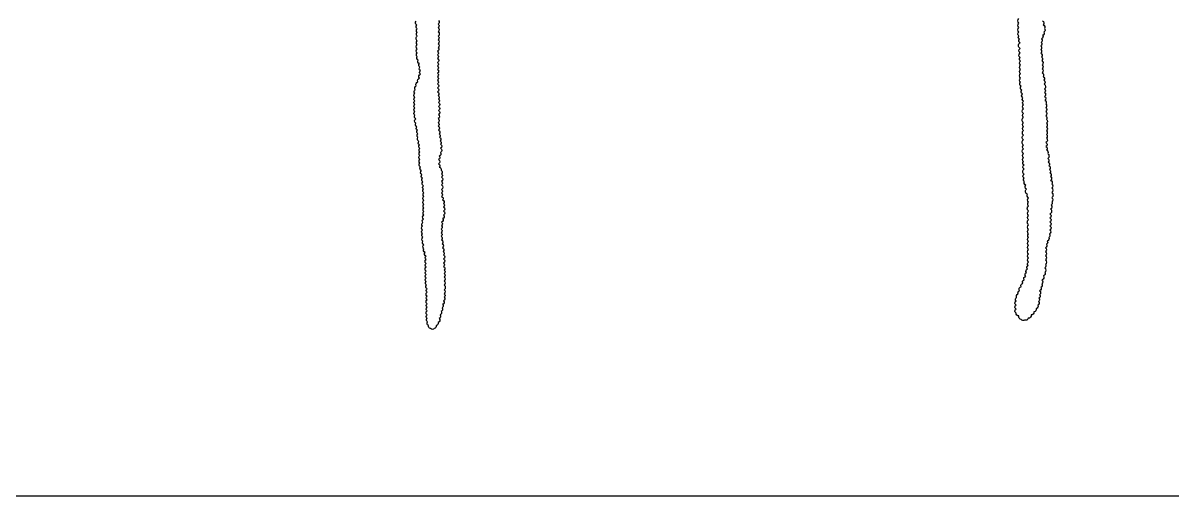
# Model space of a CAD drawing. Extents: x 1155 to 1768, y 184 to 461.
# Drawn here: x 1565.39 to 1573.9, y 184.27 to 187.77 of the extents above; entities that cross this region are included whole.
import ezdxf

# ---------------------------------------------------------------- set-up
doc = ezdxf.new("R2010")
doc.units = 0
doc.header["$LTSCALE"] = 0.125
doc.layers.add('pp-com', color=7, linetype='Continuous')
doc.layers.add('图框图签', color=7, linetype='Continuous')

# ---------------------------------------------------------------- blocks, each defined once
blk = doc.blocks.new('A$C33AC59A4')
for points in [[(0.14524, 0.10507, -0.520567), (0.14495, 0.10303, -0.520567), (0.14495, 0.10303, -0.520567), (0.14495, 0.10097, -0.520567), (0.14495, 0.10097, -0.520567), (0.14495, 0.09863, -0.520567), (0.14495, 0.09863, -0.520567), (0.14495, 0.096, -0.520567), (0.14495, 0.096, -0.520567), (0.14495, 0.09396, -0.520567), (0.14495, 0.09396, -0.520567), (0.14495, 0.0916, -0.520567), (0.14495, 0.0916, -0.520567), (0.14495, 0.08926, -0.520567), (0.14495, 0.08926, -0.520567), (0.14466, 0.08722, -0.520567), (0.14466, 0.08722, -0.520567), (0.14466, 0.08516, -0.520567), (0.14466, 0.08516, -0.520567), (0.14466, 0.08312, -0.520567), (0.14466, 0.08312, -0.520567), (0.14466, 0.08078, -0.520567), (0.14466, 0.08078, -0.520567), (0.14466, 0.07872, -0.520567), (0.14466, 0.07872, -0.520567), (0.14466, 0.07668, -0.520567), (0.14466, 0.07668, -0.520567), (0.14466, 0.07449, -0.520567), (0.14466, 0.07449, -0.520567), (0.14466, 0.07245, -0.520567), (0.14466, 0.07245, -0.520567), (0.14466, 0.07039, -0.520567), (0.14466, 0.07039, -0.520567), (0.14466, 0.06835, -0.520567), (0.14466, 0.06835, -0.520567), (0.14466, 0.06601, -0.520567), (0.14466, 0.06601, -0.520567), (0.14466, 0.06365, -0.520567), (0.14466, 0.06365, -0.520567), (0.14495, 0.06161, -0.520567), (0.14495, 0.06161, -0.520567), (0.14524, 0.05957, -0.520567), (0.14524, 0.05957, -0.520567), (0.14524, 0.05751, -0.520567), (0.14524, 0.05751, -0.520567), (0.14524, 0.05517, -0.520567), (0.14524, 0.05517, -0.520567), (0.14524, 0.05283, -0.520567), (0.14524, 0.05283, -0.520567), (0.14524, 0.05048, -0.520567), (0.14524, 0.05048, -0.520567), (0.14495, 0.04814, -0.520567), (0.14495, 0.04814, -0.520567), (0.14495, 0.0458, -0.520567), (0.14495, 0.0458, -0.520567), (0.14495, 0.04376, -0.520567), (0.14495, 0.04376, -0.520567), (0.14524, 0.0414, -0.520567), (0.14524, 0.0414, -0.520567), (0.14553, 0.03936, -0.520567), (0.14553, 0.03936, -0.520567), (0.14582, 0.03732, -0.520567), (0.14582, 0.03732, -0.520567), (0.14611, 0.03526, -0.520567), (0.14611, 0.03526, -0.520567), (0.1464, 0.03322, -0.520567), (0.1464, 0.03322, -0.520567), (0.1464, 0.03088, -0.520567), (0.1464, 0.03088, -0.520567), (0.1464, 0.02839, -0.520567), (0.1464, 0.02839, -0.520567), (0.14553, 0.02635, -0.520567), (0.14553, 0.02635, -0.520567), (0.14524, 0.02429, -0.520567), (0.14524, 0.02429, -0.520567), (0.14524, 0.02195, -0.520567), (0.14524, 0.02195, -0.520567), (0.14553, 0.01991, -0.520567), (0.14553, 0.01991, -0.520567), (0.14669, 0.01815, -0.520567), (0.14669, 0.01815, -0.520567), (0.14698, 0.01611, -0.520567), (0.14698, 0.01611, -0.520567), (0.14698, 0.01405, -0.520567), (0.14698, 0.01405, -0.520567), (0.14698, 0.01171, -0.520567), (0.14698, 0.01171, -0.520567), (0.14698, 0.00967, -0.520567), (0.14698, 0.00967, -0.520567), (0.14698, 0.00703, -0.520567), (0.14698, 0.00703, -0.520567), (0.14698, 0.00497, -0.520567), (0.14698, 0.00497, -0.520567), (0.14698, 0.00293, -0.520567), (0.14698, 0.00293, -0.520567), (0.14756, 0.00087, -0.520567), (0.14756, 0.00087, -0.520567), (0.14814, -0.00117, -0.520567), (0.14814, -0.00117, -0.520567), (0.14814, -0.00321, -0.520567), (0.14814, -0.00321, -0.520567), (0.14814, -0.00557, -0.520567), (0.14814, -0.00557, -0.520567), (0.14814, -0.00791, -0.520567), (0.14814, -0.00791, -0.520567), (0.14756, -0.00995, -0.520567), (0.14756, -0.00995, -0.520567), (0.14698, -0.01201, -0.520567), (0.14698, -0.01201, -0.520567), (0.14698, -0.01405, -0.520567), (0.14698, -0.01405, -0.520567), (0.14669, -0.01611, -0.520567), (0.14669, -0.01611, -0.520567), (0.14669, -0.01815, -0.520567), (0.14669, -0.01815, -0.520567), (0.14669, -0.02019, -0.520567), (0.14669, -0.02019, -0.520567), (0.14698, -0.02225, -0.520567), (0.14698, -0.02225, -0.520567), (0.14727, -0.02459, -0.520567), (0.14727, -0.02459, -0.520567), (0.14756, -0.02693, -0.520567), (0.14756, -0.02693, -0.520567), (0.14785, -0.02899, -0.520567), (0.14785, -0.02899, -0.520567), (0.14814, -0.03103, -0.520567), (0.14814, -0.03103, -0.520567), (0.14814, -0.03337, -0.520567), (0.14814, -0.03337, -0.520567), (0.14814, -0.0357, -0.520567), (0.14814, -0.0357, -0.520567), (0.14814, -0.03777, -0.520567), (0.14814, -0.03777, -0.520567), (0.14843, -0.03981, -0.520567), (0.14843, -0.03981, -0.520567), (0.14843, -0.04187, -0.520567), (0.14843, -0.04187, -0.520567), (0.14843, -0.04391, -0.520567), (0.14843, -0.04391, -0.520567), (0.14843, -0.04625, -0.520567), (0.14843, -0.04625, -0.520567), (0.14843, -0.0486, -0.520567), (0.14843, -0.0486, -0.520567), (0.14843, -0.05124, -0.520567), (0.14843, -0.05124, -0.520567), (0.14843, -0.05358, -0.520567), (0.14843, -0.05358, -0.520567), (0.14843, -0.05562, -0.520567), (0.14843, -0.05562, -0.520567), (0.14814, -0.05768, -0.520567), (0.14814, -0.05768, -0.520567), (0.14756, -0.05972, -0.520567), (0.14756, -0.05972, -0.520567), (0.14727, -0.06176, -0.520567), (0.14727, -0.06176, -0.520567), (0.14669, -0.06382, -0.520567), (0.14669, -0.06382, -0.520567), (0.14611, -0.06586, -0.520567), (0.14611, -0.06586, -0.520567), (0.14553, -0.06792, -0.520567), (0.14553, -0.06792, -0.520567), (0.14495, -0.07026, -0.520567), (0.14495, -0.07026, -0.520567), (0.1438, -0.07203, -0.520567), (0.1438, -0.07203, -0.520567), (0.14264, -0.07377, -0.520567), (0.14264, -0.07377, -0.520567), (0.14054, -0.07377, -0.520567), (0.14054, -0.07377, -0.520567), (0.13938, -0.07203, -0.520567), (0.13938, -0.07203, -0.520567), (0.1388, -0.06996, -0.520567), (0.1388, -0.06996, -0.520567), (0.13851, -0.06792, -0.520567), (0.13851, -0.06792, -0.520567), (0.13851, -0.06586, -0.520567), (0.13851, -0.06586, -0.520567), (0.13851, -0.06352, -0.520567), (0.13851, -0.06352, -0.520567), (0.13851, -0.06148, -0.520567), (0.13851, -0.06148, -0.520567), (0.13851, -0.05942, -0.520567), (0.13851, -0.05942, -0.520567), (0.13851, -0.05708, -0.520567), (0.13851, -0.05708, -0.520567), (0.13851, -0.05504, -0.520567), (0.13851, -0.05504, -0.520567), (0.13851, -0.05269, -0.520567), (0.13851, -0.05269, -0.520567), (0.13851, -0.05065, -0.520567), (0.13851, -0.05065, -0.520567), (0.13822, -0.0486, -0.520567), (0.13822, -0.0486, -0.520567), (0.13793, -0.04654, -0.520567), (0.13793, -0.04654, -0.520567), (0.13793, -0.0445, -0.520567), (0.13793, -0.0445, -0.520567), (0.13793, -0.04244, -0.520567), (0.13793, -0.04244, -0.520567), (0.13793, -0.0404, -0.520567), (0.13793, -0.0404, -0.520567), (0.13793, -0.03806, -0.520567), (0.13793, -0.03806, -0.520567), (0.13793, -0.036, -0.520567), (0.13793, -0.036, -0.520567), (0.13793, -0.03366, -0.520567), (0.13793, -0.03366, -0.520567), (0.13793, -0.03162, -0.520567), (0.13793, -0.03162, -0.520567), (0.13735, -0.02956, -0.520567), (0.13735, -0.02956, -0.520567), (0.1367, -0.02748, -0.520567), (0.1367, -0.02748, -0.520567), (0.1367, -0.02514, -0.520567), (0.1367, -0.02514, -0.520567), (0.13612, -0.02308, -0.520567), (0.13612, -0.02308, -0.520567), (0.13612, -0.02074, -0.520567), (0.13612, -0.02074, -0.520567), (0.13583, -0.0187, -0.520567), (0.13583, -0.0187, -0.520567), (0.13583, -0.01664, -0.520567), (0.13583, -0.01664, -0.520567), (0.13583, -0.0143, -0.520567), (0.13583, -0.0143, -0.520567), (0.13612, -0.01224, -0.520567), (0.13612, -0.01224, -0.520567), (0.13641, -0.0102, -0.520567), (0.13641, -0.0102, -0.520567), (0.1367, -0.00786, -0.520567), (0.1367, -0.00786, -0.520567), (0.1367, -0.0058, -0.520567), (0.1367, -0.0058, -0.520567), (0.1367, -0.00376, -0.520567), (0.1367, -0.00376, -0.520567), (0.1367, -0.00172, -0.520567), (0.1367, -0.00172, -0.520567), (0.1367, 0.00064, -0.520567), (0.1367, 0.00064, -0.520567), (0.1367, 0.00298, -0.520567), (0.1367, 0.00298, -0.520567), (0.1367, 0.00502, -0.520567), (0.1367, 0.00502, -0.520567), (0.13641, 0.00708, -0.520567), (0.13641, 0.00708, -0.520567), (0.13641, 0.00912, -0.520567), (0.13641, 0.00912, -0.520567), (0.13612, 0.01146, -0.520567), (0.13612, 0.01146, -0.520567), (0.13583, 0.01352, -0.520567), (0.13583, 0.01352, -0.520567), (0.13554, 0.0156, -0.520567), (0.13554, 0.0156, -0.520567), (0.13525, 0.01794, -0.520567), (0.13525, 0.01794, -0.520567), (0.13467, 0.02, -0.520567), (0.13467, 0.02, -0.520567), (0.13438, 0.02234, -0.520567), (0.13438, 0.02234, -0.520567), (0.13438, 0.0244, -0.520567), (0.13438, 0.0244, -0.520567), (0.13438, 0.02674, -0.520567), (0.13438, 0.02674, -0.520567), (0.13438, 0.02878, -0.520567), (0.13438, 0.02878, -0.520567), (0.13438, 0.03084, -0.520567), (0.13438, 0.03084, -0.520567), (0.13409, 0.03288, -0.520567), (0.13409, 0.03288, -0.520567), (0.1338, 0.03492, -0.520567), (0.1338, 0.03492, -0.520567), (0.13322, 0.03728, -0.520567), (0.13322, 0.03728, -0.520567), (0.13322, 0.03932, -0.520567), (0.13322, 0.03932, -0.520567), (0.13293, 0.04136, -0.520567), (0.13293, 0.04136, -0.520567), (0.13264, 0.04342, -0.520567), (0.13264, 0.04342, -0.520567), (0.13199, 0.04546, -0.520567), (0.13199, 0.04546, -0.520567), (0.13199, 0.04809, -0.520567), (0.13199, 0.04809, -0.520567), (0.13141, 0.05016, -0.520567), (0.13141, 0.05016, -0.520567), (0.13141, 0.0522, -0.520567), (0.13141, 0.0522, -0.520567), (0.13141, 0.05432, -0.520567), (0.13141, 0.05432, -0.520567), (0.13141, 0.05638, -0.520567), (0.13141, 0.05638, -0.520567), (0.13141, 0.05842, -0.520567), (0.13141, 0.05842, -0.520567), (0.13141, 0.06046, -0.520567), (0.13141, 0.06046, -0.520567), (0.13141, 0.06282, -0.520567), (0.13141, 0.06282, -0.520567), (0.1317, 0.06486, -0.520567), (0.1317, 0.06486, -0.520567), (0.13228, 0.0672, -0.520567), (0.13228, 0.0672, -0.520567), (0.13315, 0.06954, -0.520567), (0.13315, 0.06954, -0.520567), (0.13409, 0.0716, -0.520567), (0.13409, 0.0716, -0.520567), (0.13467, 0.07394, -0.520567), (0.13467, 0.07394, -0.520567), (0.13467, 0.076, -0.520567), (0.13467, 0.076, -0.520567), (0.13438, 0.07804, -0.520567), (0.13438, 0.07804, -0.520567), (0.13409, 0.08008, -0.520567), (0.13409, 0.08008, -0.520567), (0.13344, 0.08214, -0.520567), (0.13344, 0.08214, -0.520567), (0.13286, 0.08418, -0.520567), (0.13286, 0.08418, -0.520567), (0.13286, 0.08624, -0.520567), (0.13286, 0.08624, -0.520567), (0.13286, 0.08858, -0.520567), (0.13286, 0.08858, -0.520567), (0.13286, 0.09122, -0.520567), (0.13286, 0.09122, -0.520567), (0.13286, 0.09326, -0.520567), (0.13286, 0.09326, -0.520567), (0.13286, 0.09619, -0.520567), (0.13286, 0.09619, -0.520567), (0.13286, 0.09823, -0.520567), (0.13286, 0.09823, -0.520567), (0.13286, 0.10029, -0.520567), (0.13286, 0.10029, -0.520567), (0.13257, 0.10244, -0.520567), (0.13257, 0.10244, -0.520567), (0.13228, 0.10478, -0.520567)], [(0.49593, 0.10488, -0.520567), (0.49629, 0.10259, -0.520567), (0.49629, 0.10259, -0.520567), (0.49694, 0.1005, -0.520567), (0.49694, 0.1005, -0.520567), (0.49673, 0.09842, -0.520567), (0.49673, 0.09842, -0.520567), (0.49593, 0.09655, -0.520567), (0.49593, 0.09655, -0.520567), (0.49528, 0.09447, -0.520567), (0.49528, 0.09447, -0.520567), (0.49506, 0.09239, -0.520567), (0.49506, 0.09239, -0.520567), (0.49484, 0.0903, -0.520567), (0.49484, 0.0903, -0.520567), (0.49484, 0.08822, -0.520567), (0.49484, 0.08822, -0.520567), (0.49484, 0.08614, -0.520567), (0.49484, 0.08614, -0.520567), (0.49528, 0.08405, -0.520567), (0.49528, 0.08405, -0.520567), (0.49542, 0.08187, -0.520567), (0.49542, 0.08187, -0.520567), (0.49564, 0.07936, -0.520567), (0.49564, 0.07936, -0.520567), (0.49564, 0.07706, -0.520567), (0.49564, 0.07706, -0.520567), (0.49564, 0.07479, -0.520567), (0.49564, 0.07479, -0.520567), (0.49622, 0.07249, -0.520567), (0.49622, 0.07249, -0.520567), (0.49665, 0.07041, -0.520567), (0.49665, 0.07041, -0.520567), (0.49687, 0.06811, -0.520567), (0.49687, 0.06811, -0.520567), (0.49709, 0.06539, -0.520567), (0.49709, 0.06539, -0.520567), (0.49709, 0.06331, -0.520567), (0.49709, 0.06331, -0.520567), (0.49709, 0.06104, -0.520567), (0.49709, 0.06104, -0.520567), (0.49731, 0.05874, -0.520567), (0.49731, 0.05874, -0.520567), (0.49774, 0.05666, -0.520567), (0.49774, 0.05666, -0.520567), (0.49774, 0.05458, -0.520567), (0.49774, 0.05458, -0.520567), (0.49774, 0.05228, -0.520567), (0.49774, 0.05228, -0.520567), (0.49774, 0.04977, -0.520567), (0.49774, 0.04977, -0.520567), (0.4981, 0.04769, -0.520567), (0.4981, 0.04769, -0.520567), (0.4981, 0.0454, -0.520567), (0.4981, 0.0454, -0.520567), (0.4981, 0.04331, -0.520567), (0.4981, 0.04331, -0.520567), (0.4981, 0.04102, -0.520567), (0.4981, 0.04102, -0.520567), (0.4981, 0.03893, -0.520567), (0.4981, 0.03893, -0.520567), (0.4981, 0.03685, -0.520567), (0.4981, 0.03685, -0.520567), (0.49789, 0.0342, -0.520567), (0.49789, 0.0342, -0.520567), (0.49789, 0.03186, -0.520567), (0.49789, 0.03186, -0.520567), (0.49818, 0.02986, -0.520567), (0.49818, 0.02986, -0.520567), (0.4989, 0.02786, -0.520567), (0.4989, 0.02786, -0.520567), (0.4989, 0.02487, -0.520567), (0.4989, 0.02487, -0.520567), (0.49919, 0.02287, -0.520567), (0.49919, 0.02287, -0.520567), (0.49955, 0.02087, -0.520567), (0.49955, 0.02087, -0.520567), (0.49991, 0.01853, -0.520567), (0.49991, 0.01853, -0.520567), (0.5002, 0.01653, -0.520567), (0.5002, 0.01653, -0.520567), (0.50057, 0.01454, -0.520567), (0.50057, 0.01454, -0.520567), (0.50057, 0.01222, -0.520567), (0.50057, 0.01222, -0.520567), (0.50122, 0.01022, -0.520567), (0.50122, 0.01022, -0.520567), (0.50122, 0.00788, -0.520567), (0.50122, 0.00788, -0.520567), (0.50122, 0.00521, -0.520567), (0.50122, 0.00521, -0.520567), (0.50122, 0.00221, -0.520567), (0.50122, 0.00221, -0.520567), (0.50122, -0.00011, -0.520567), (0.50122, -0.00011, -0.520567), (0.50086, -0.0021, -0.520567), (0.50086, -0.0021, -0.520567), (0.50057, -0.00444, -0.520567), (0.50057, -0.00444, -0.520567), (0.5002, -0.0072, -0.520567), (0.5002, -0.0072, -0.520567), (0.5002, -0.00954, -0.520567), (0.5002, -0.00954, -0.520567), (0.5002, -0.01186, -0.520567), (0.5002, -0.01186, -0.520567), (0.5002, -0.0142, -0.520567), (0.5002, -0.0142, -0.520567), (0.5002, -0.01653, -0.520567), (0.5002, -0.01653, -0.520567), (0.49984, -0.01885, -0.520567), (0.49984, -0.01885, -0.520567), (0.49955, -0.02087, -0.520567), (0.49955, -0.02087, -0.520567), (0.49854, -0.02287, -0.520567), (0.49854, -0.02287, -0.520567), (0.49818, -0.02487, -0.520567), (0.49818, -0.02487, -0.520567), (0.49752, -0.02686, -0.520567), (0.49752, -0.02686, -0.520567), (0.49752, -0.02918, -0.520567), (0.49752, -0.02918, -0.520567), (0.49752, -0.03152, -0.520567), (0.49752, -0.03152, -0.520567), (0.49752, -0.03386, -0.520567), (0.49752, -0.03386, -0.520567), (0.49752, -0.03651, -0.520567), (0.49752, -0.03651, -0.520567), (0.49716, -0.03851, -0.520567), (0.49716, -0.03851, -0.520567), (0.49716, -0.04119, -0.520567), (0.49716, -0.04119, -0.520567), (0.49651, -0.04319, -0.520567), (0.49651, -0.04319, -0.520567), (0.4955, -0.04552, -0.520567), (0.4955, -0.04552, -0.520567), (0.4955, -0.04784, -0.520567), (0.4955, -0.04784, -0.520567), (0.49484, -0.04984, -0.520567), (0.49484, -0.04984, -0.520567), (0.49419, -0.05184, -0.520567), (0.49419, -0.05184, -0.520567), (0.49419, -0.05417, -0.520567), (0.49419, -0.05417, -0.520567), (0.49383, -0.05617, -0.520567), (0.49383, -0.05617, -0.520567), (0.49354, -0.05817, -0.520567), (0.49354, -0.05817, -0.520567), (0.49318, -0.06017, -0.520567), (0.49318, -0.06017, -0.520567), (0.49216, -0.06216, -0.520567), (0.49216, -0.06216, -0.520567), (0.49086, -0.06416, -0.520567), (0.49086, -0.06416, -0.520567), (0.48919, -0.06584, -0.520567), (0.48919, -0.06584, -0.520567), (0.48753, -0.06784, -0.520567), (0.48753, -0.06784, -0.520567), (0.4855, -0.06884, -0.520567), (0.4855, -0.06884, -0.520567), (0.48347, -0.0685, -0.520567), (0.48347, -0.0685, -0.520567), (0.48217, -0.0665, -0.520567), (0.48217, -0.0665, -0.520567), (0.4805, -0.06484, -0.520567), (0.4805, -0.06484, -0.520567), (0.4805, -0.0625, -0.520567), (0.4805, -0.0625, -0.520567), (0.4805, -0.06017, -0.520567), (0.4805, -0.06017, -0.520567), (0.4805, -0.05783, -0.520567), (0.4805, -0.05783, -0.520567), (0.48086, -0.05583, -0.520567), (0.48086, -0.05583, -0.520567), (0.4818, -0.05383, -0.520567), (0.4818, -0.05383, -0.520567), (0.48253, -0.05184, -0.520567), (0.48253, -0.05184, -0.520567), (0.48347, -0.04952, -0.520567), (0.48347, -0.04952, -0.520567), (0.48448, -0.04752, -0.520567), (0.48448, -0.04752, -0.520567), (0.48514, -0.04552, -0.520567), (0.48514, -0.04552, -0.520567), (0.48615, -0.0435, -0.520567), (0.48615, -0.0435, -0.520567), (0.48651, -0.04119, -0.520567), (0.48651, -0.04119, -0.520567), (0.48716, -0.03919, -0.520567), (0.48716, -0.03919, -0.520567), (0.48753, -0.03719, -0.520567), (0.48753, -0.03719, -0.520567), (0.48782, -0.03519, -0.520567), (0.48782, -0.03519, -0.520567), (0.48782, -0.03286, -0.520567), (0.48782, -0.03286, -0.520567), (0.48782, -0.03052, -0.520567), (0.48782, -0.03052, -0.520567), (0.48782, -0.02786, -0.520567), (0.48782, -0.02786, -0.520567), (0.48782, -0.02552, -0.520567), (0.48782, -0.02552, -0.520567), (0.48782, -0.02319, -0.520567), (0.48782, -0.02319, -0.520567), (0.48782, -0.02087, -0.520567), (0.48782, -0.02087, -0.520567), (0.48782, -0.01885, -0.520567), (0.48782, -0.01885, -0.520567), (0.48782, -0.01619, -0.520567), (0.48782, -0.01619, -0.520567), (0.48782, -0.01354, -0.520567), (0.48782, -0.01354, -0.520567), (0.48782, -0.01054, -0.520567), (0.48782, -0.01054, -0.520567), (0.48782, -0.0082, -0.520567), (0.48782, -0.0082, -0.520567), (0.48782, -0.00553, -0.520567), (0.48782, -0.00553, -0.520567), (0.48782, -0.00253, -0.520567), (0.48782, -0.00253, -0.520567), (0.48782, -0.00047, -0.520567), (0.48782, -0.00047, -0.520567), (0.48782, 0.00219, -0.520567), (0.48782, 0.00219, -0.520567), (0.48716, 0.00419, -0.520567), (0.48716, 0.00419, -0.520567), (0.48651, 0.00718, -0.520567), (0.48651, 0.00718, -0.520567), (0.48615, 0.00952, -0.520567), (0.48615, 0.00952, -0.520567), (0.4855, 0.01152, -0.520567), (0.4855, 0.01152, -0.520567), (0.48514, 0.01352, -0.520567), (0.48514, 0.01352, -0.520567), (0.48514, 0.01585, -0.520567), (0.48514, 0.01585, -0.520567), (0.48514, 0.01885, -0.520567), (0.48514, 0.01885, -0.520567), (0.48514, 0.02119, -0.520567), (0.48514, 0.02119, -0.520567), (0.48485, 0.02319, -0.520567), (0.48485, 0.02319, -0.520567), (0.48485, 0.0255, -0.520567), (0.48485, 0.0255, -0.520567), (0.48485, 0.02784, -0.520567), (0.48485, 0.02784, -0.520567), (0.48485, 0.03052, -0.520567), (0.48485, 0.03052, -0.520567), (0.48485, 0.03284, -0.520567), (0.48485, 0.03284, -0.520567), (0.48485, 0.03583, -0.520567), (0.48485, 0.03583, -0.520567), (0.48485, 0.03851, -0.520567), (0.48485, 0.03851, -0.520567), (0.48485, 0.04117, -0.520567), (0.48485, 0.04117, -0.520567), (0.48485, 0.0435, -0.520567), (0.48485, 0.0435, -0.520567), (0.48485, 0.04584, -0.520567), (0.48485, 0.04584, -0.520567), (0.48485, 0.04884, -0.520567), (0.48485, 0.04884, -0.520567), (0.48485, 0.05116, -0.520567), (0.48485, 0.05116, -0.520567), (0.48485, 0.05383, -0.520567), (0.48485, 0.05383, -0.520567), (0.48485, 0.05617, -0.520567), (0.48485, 0.05617, -0.520567), (0.48485, 0.05825, -0.520567), (0.48485, 0.05825, -0.520567), (0.48448, 0.06025, -0.520567), (0.48448, 0.06025, -0.520567), (0.48419, 0.06259, -0.520567), (0.48419, 0.06259, -0.520567), (0.48383, 0.06459, -0.520567), (0.48383, 0.06459, -0.520567), (0.48347, 0.06692, -0.520567), (0.48347, 0.06692, -0.520567), (0.48318, 0.06924, -0.520567), (0.48318, 0.06924, -0.520567), (0.48318, 0.07158, -0.520567), (0.48318, 0.07158, -0.520567), (0.48318, 0.07426, -0.520567), (0.48318, 0.07426, -0.520567), (0.48318, 0.07657, -0.520567), (0.48318, 0.07657, -0.520567), (0.48318, 0.07925, -0.520567), (0.48318, 0.07925, -0.520567), (0.48318, 0.08157, -0.520567), (0.48318, 0.08157, -0.520567), (0.48282, 0.08357, -0.520567), (0.48282, 0.08357, -0.520567), (0.48282, 0.08624, -0.520567), (0.48282, 0.08624, -0.520567), (0.48282, 0.0889, -0.520567), (0.48282, 0.0889, -0.520567), (0.48282, 0.09224, -0.520567), (0.48282, 0.09224, -0.520567), (0.48253, 0.09423, -0.520567), (0.48253, 0.09423, -0.520567), (0.48217, 0.09623, -0.520567), (0.48217, 0.09623, -0.520567), (0.48217, 0.09831, -0.520567), (0.48217, 0.09831, -0.520567), (0.48217, 0.10099, -0.520567), (0.48217, 0.10099, -0.520567), (0.48217, 0.10365, -0.520567), (0.48217, 0.10365, -0.520567), (0.48217, 0.10631, -0.520567)]]:
    blk.add_lwpolyline(points, format="xyb")

msp = doc.modelspace()

# ---------------------------------------------------------------- linework, layer by layer
at = {"layer": 'pp-com'}
msp.add_lwpolyline([(1767.6236, 184.2671), (1382.6236, 184.2671)], dxfattribs=at)

# ---------------------------------------------------------------- block references
at = {"layer": '图框图签', "xscale": 12.75, "yscale": 12.75, "zscale": 12.75}
msp.add_blockref('A$C33AC59A4', (1566.6191, 186.4483), dxfattribs=at)

doc.saveas('drawing.dxf')
